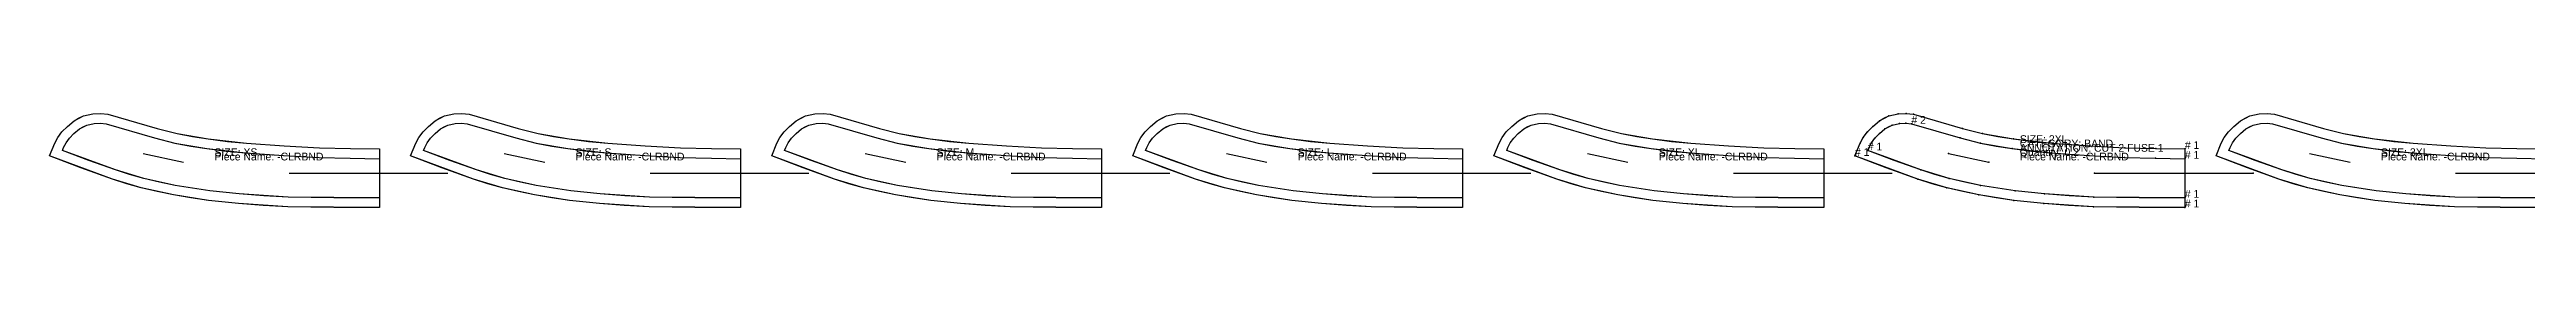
# Model space of a CAD drawing. Extents: x 0 to 1039, y 0 to 21.
# Drawn here: x 877.1 to 956.5, y 0 to 3 of the extents above; entities that cross this region are included whole.
import ezdxf

# ---------------------------------------------------------------- set-up
doc = ezdxf.new("R2010")
doc.units = 0

# ---------------------------------------------------------------- blocks, each defined once
blk = doc.blocks.new('MYRA-CLRBND_XS')
at = {"layer": '1'}
blk.add_lwpolyline([(10.577, 0), (7.6442, 0.0151), (6.0547, 0.1279), (6.0547, 0.1279), (5.0973, 0.2246), (3.9706, 0.403), (2.9423, 0.6311), (2.0147, 0.9087), (0, 1.6551), (0.1671, 2.0637), (0.2612, 2.244), (0.3979, 2.433), (0.5725, 2.6076), (0.7853, 2.7856), (1.0849, 2.9416), (1.3853, 3.0096), (1.645, 3.0231), (1.8728, 2.9967), (3.4513, 2.5402), (4.0877, 2.3769), (5.0845, 2.2024), (6.3188, 2.0643), (7.5239, 1.9802), (8.6549, 1.9193), (9.6479, 1.8938), (10.577, 1.881), (10.577, 0)], dxfattribs=at)
at = {"layer": '100'}
blk.add_line((3.002, 1.732), (4.2984, 1.4505), dxfattribs=at)
at = {"layer": '14'}
for points in [[(0.4114, 1.8342), (0.4513, 1.9318), (0.5281, 2.079), (0.6369, 2.2293), (0.784, 2.3765), (0.96, 2.5237), (1.1935, 2.6453), (1.4283, 2.6984), (1.6351, 2.7092), (1.8109, 2.6888)], [(1.8109, 2.6888), (3.3689, 2.2382), (4.0217, 2.0707), (5.0401, 1.8924), (6.2905, 1.7525), (7.5046, 1.6678), (8.6425, 1.6065), (9.6417, 1.5809), (10.577, 1.568)], [(10.577, 0.313), (7.6561, 0.328), (6.0815, 0.4398), (6.0815, 0.4398), (5.1375, 0.5351), (4.029, 0.7106), (3.0212, 0.9342), (2.1139, 1.2057), (0.4114, 1.8342)], [(10.577, 1.568)]]:
    blk.add_lwpolyline(points, dxfattribs=at)
at = {"layer": '5'}
blk.add_line((7.6827, 1.0985), (12.7655, 1.0985), dxfattribs=at)
at = {"layer": '6'}
blk.add_line((10.577, 1.881), (10.577, 0), dxfattribs=at)
at = {"layer": '7'}
blk.add_line((7.6827, 1.0985), (12.7655, 1.0985), dxfattribs=at)
at = {"layer": '84'}
blk.add_lwpolyline([(10.577, 0), (9.1103, -0.0043), (7.6442, 0.0151), (6.8489, 0.0622), (6.0547, 0.1279), (6.0547, 0.1279), (5.0973, 0.2246), (4.5326, 0.3056), (3.9706, 0.403), (3.4546, 0.5086), (2.9423, 0.6311), (2.4762, 0.7621), (2.0147, 0.9087), (1.0046, 1.2739), (0, 1.6551), (0.1671, 2.0637), (0.2612, 2.244), (0.3979, 2.433), (0.5725, 2.6076), (0.7853, 2.7856), (0.9307, 2.8724), (1.0849, 2.9416), (1.3853, 3.0096), (1.645, 3.0231), (1.8728, 2.9967), (3.4513, 2.5402), (4.0877, 2.3769), (4.5846, 2.2811), (5.0845, 2.2024), (5.7008, 2.1255), (6.3188, 2.0643), (7.5239, 1.9802), (8.6549, 1.9193), (9.6479, 1.8938), (10.577, 1.881), (10.577, 0)], dxfattribs=at)
at = {"layer": '87'}
for points in [[(0.4114, 1.8342), (0.4513, 1.9318), (0.5281, 2.079), (0.6369, 2.2293), (0.784, 2.3765), (0.96, 2.5237), (1.0733, 2.5913), (1.1935, 2.6453), (1.4283, 2.6984), (1.6351, 2.7092), (1.8109, 2.6888)], [(1.8109, 2.6888), (3.3689, 2.2382), (4.0217, 2.0707), (4.5293, 1.9728), (5.0401, 1.8924), (5.6644, 1.8145), (6.2905, 1.7525), (7.5046, 1.6678), (8.6425, 1.6065), (9.6417, 1.5809), (10.577, 1.568)], [(10.577, 0.313), (9.1163, 0.3087), (7.6561, 0.328), (6.8682, 0.3747), (6.0815, 0.4398), (6.0815, 0.4398), (5.1375, 0.5351), (4.582, 0.6149), (4.029, 0.7106), (3.5232, 0.8142), (3.0212, 0.9342), (2.5653, 1.0624), (2.1139, 1.2057), (1.2603, 1.5134), (0.4114, 1.8342)], [(10.577, 1.568)]]:
    blk.add_lwpolyline(points, dxfattribs=at)
at = {"layer": '1'}
for s, p in [('SIZE: XS', (5.2885, 1.6515)), ('Piece Name: -CLRBND', (5.2885, 1.5115))]:
    blk.add_text(s, height=0.25, dxfattribs=at).set_placement(p)
blk = doc.blocks.new('MYRA-CLRBND_S')
at = {"layer": '1'}
blk.add_lwpolyline([(10.577, 0), (7.6442, 0.0151), (6.0547, 0.1279), (6.0547, 0.1279), (5.0973, 0.2246), (3.9706, 0.403), (2.9423, 0.6311), (2.0147, 0.9087), (0, 1.6551), (0.1671, 2.0637), (0.2612, 2.244), (0.3979, 2.433), (0.5725, 2.6076), (0.7853, 2.7856), (1.0849, 2.9416), (1.3853, 3.0096), (1.645, 3.0231), (1.8728, 2.9967), (3.4513, 2.5402), (4.0877, 2.3769), (5.0845, 2.2024), (6.3188, 2.0643), (7.5239, 1.9802), (8.6549, 1.9193), (9.6479, 1.8938), (10.577, 1.881), (10.577, 0)], dxfattribs=at)
at = {"layer": '100'}
blk.add_line((3.002, 1.732), (4.2984, 1.4505), dxfattribs=at)
at = {"layer": '14'}
for points in [[(0.4114, 1.8342), (0.4513, 1.9318), (0.5281, 2.079), (0.6369, 2.2293), (0.784, 2.3765), (0.96, 2.5237), (1.1935, 2.6453), (1.4283, 2.6984), (1.6351, 2.7092), (1.8109, 2.6888)], [(1.8109, 2.6888), (3.3689, 2.2382), (4.0217, 2.0707), (5.0401, 1.8924), (6.2905, 1.7525), (7.5046, 1.6678), (8.6425, 1.6065), (9.6417, 1.5809), (10.577, 1.568)], [(10.577, 0.313), (7.6561, 0.328), (6.0815, 0.4398), (6.0815, 0.4398), (5.1375, 0.5351), (4.029, 0.7106), (3.0212, 0.9342), (2.1139, 1.2057), (0.4114, 1.8342)], [(10.577, 1.568)]]:
    blk.add_lwpolyline(points, dxfattribs=at)
at = {"layer": '5'}
blk.add_line((7.6827, 1.0985), (12.7655, 1.0985), dxfattribs=at)
at = {"layer": '6'}
blk.add_line((10.577, 1.881), (10.577, 0), dxfattribs=at)
at = {"layer": '7'}
blk.add_line((7.6827, 1.0985), (12.7655, 1.0985), dxfattribs=at)
at = {"layer": '84'}
blk.add_lwpolyline([(10.577, 0), (9.1103, -0.0043), (7.6442, 0.0151), (6.8489, 0.0622), (6.0547, 0.1279), (6.0547, 0.1279), (5.0973, 0.2246), (4.5326, 0.3056), (3.9706, 0.403), (3.4546, 0.5086), (2.9423, 0.6311), (2.4762, 0.7621), (2.0147, 0.9087), (1.0046, 1.2739), (0, 1.6551), (0.1671, 2.0637), (0.2612, 2.244), (0.3979, 2.433), (0.5725, 2.6076), (0.7853, 2.7856), (0.9307, 2.8724), (1.0849, 2.9416), (1.3853, 3.0096), (1.645, 3.0231), (1.8728, 2.9967), (3.4513, 2.5402), (4.0877, 2.3769), (4.5846, 2.2811), (5.0845, 2.2024), (5.7008, 2.1255), (6.3188, 2.0643), (7.5239, 1.9802), (8.6549, 1.9193), (9.6479, 1.8938), (10.577, 1.881), (10.577, 0)], dxfattribs=at)
at = {"layer": '87'}
for points in [[(0.4114, 1.8342), (0.4513, 1.9318), (0.5281, 2.079), (0.6369, 2.2293), (0.784, 2.3765), (0.96, 2.5237), (1.0733, 2.5913), (1.1935, 2.6453), (1.4283, 2.6984), (1.6351, 2.7092), (1.8109, 2.6888)], [(1.8109, 2.6888), (3.3689, 2.2382), (4.0217, 2.0707), (4.5293, 1.9728), (5.0401, 1.8924), (5.6644, 1.8145), (6.2905, 1.7525), (7.5046, 1.6678), (8.6425, 1.6065), (9.6417, 1.5809), (10.577, 1.568)], [(10.577, 0.313), (9.1163, 0.3087), (7.6561, 0.328), (6.8682, 0.3747), (6.0815, 0.4398), (6.0815, 0.4398), (5.1375, 0.5351), (4.582, 0.6149), (4.029, 0.7106), (3.5232, 0.8142), (3.0212, 0.9342), (2.5653, 1.0624), (2.1139, 1.2057), (1.2603, 1.5134), (0.4114, 1.8342)], [(10.577, 1.568)]]:
    blk.add_lwpolyline(points, dxfattribs=at)
at = {"layer": '1'}
for s, p in [('SIZE: S', (5.2885, 1.6515)), ('Piece Name: -CLRBND', (5.2885, 1.5115))]:
    blk.add_text(s, height=0.25, dxfattribs=at).set_placement(p)
blk = doc.blocks.new('MYRA-CLRBND_M')
at = {"layer": '1'}
blk.add_lwpolyline([(10.577, 0), (7.6442, 0.0151), (6.0547, 0.1279), (6.0547, 0.1279), (5.0973, 0.2246), (3.9706, 0.403), (2.9423, 0.6311), (2.0147, 0.9087), (0, 1.6551), (0.1671, 2.0637), (0.2612, 2.244), (0.3979, 2.433), (0.5725, 2.6076), (0.7853, 2.7856), (1.0849, 2.9416), (1.3853, 3.0096), (1.645, 3.0231), (1.8728, 2.9967), (3.4513, 2.5402), (4.0877, 2.3769), (5.0845, 2.2024), (6.3188, 2.0643), (7.5239, 1.9802), (8.6549, 1.9193), (9.6479, 1.8938), (10.577, 1.881), (10.577, 0)], dxfattribs=at)
at = {"layer": '100'}
blk.add_line((3.002, 1.732), (4.2984, 1.4505), dxfattribs=at)
at = {"layer": '14'}
for points in [[(0.4114, 1.8342), (0.4513, 1.9318), (0.5281, 2.079), (0.6369, 2.2293), (0.784, 2.3765), (0.96, 2.5237), (1.1935, 2.6453), (1.4283, 2.6984), (1.6351, 2.7092), (1.8109, 2.6888)], [(1.8109, 2.6888), (3.3689, 2.2382), (4.0217, 2.0707), (5.0401, 1.8924), (6.2905, 1.7525), (7.5046, 1.6678), (8.6425, 1.6065), (9.6417, 1.5809), (10.577, 1.568)], [(10.577, 0.313), (7.6561, 0.328), (6.0815, 0.4398), (6.0815, 0.4398), (5.1375, 0.5351), (4.029, 0.7106), (3.0212, 0.9342), (2.1139, 1.2057), (0.4114, 1.8342)], [(10.577, 1.568)]]:
    blk.add_lwpolyline(points, dxfattribs=at)
at = {"layer": '5'}
blk.add_line((7.6827, 1.0985), (12.7655, 1.0985), dxfattribs=at)
at = {"layer": '6'}
blk.add_line((10.577, 1.881), (10.577, 0), dxfattribs=at)
at = {"layer": '7'}
blk.add_line((7.6827, 1.0985), (12.7655, 1.0985), dxfattribs=at)
at = {"layer": '84'}
blk.add_lwpolyline([(10.577, 0), (9.1103, -0.0043), (7.6442, 0.0151), (6.8489, 0.0622), (6.0547, 0.1279), (6.0547, 0.1279), (5.0973, 0.2246), (4.5326, 0.3056), (3.9706, 0.403), (3.4546, 0.5086), (2.9423, 0.6311), (2.4762, 0.7621), (2.0147, 0.9087), (1.0046, 1.2739), (0, 1.6551), (0.1671, 2.0637), (0.2612, 2.244), (0.3979, 2.433), (0.5725, 2.6076), (0.7853, 2.7856), (0.9307, 2.8724), (1.0849, 2.9416), (1.3853, 3.0096), (1.645, 3.0231), (1.8728, 2.9967), (3.4513, 2.5402), (4.0877, 2.3769), (4.5846, 2.2811), (5.0845, 2.2024), (5.7008, 2.1255), (6.3188, 2.0643), (7.5239, 1.9802), (8.6549, 1.9193), (9.6479, 1.8938), (10.577, 1.881), (10.577, 0)], dxfattribs=at)
at = {"layer": '87'}
for points in [[(0.4114, 1.8342), (0.4513, 1.9318), (0.5281, 2.079), (0.6369, 2.2293), (0.784, 2.3765), (0.96, 2.5237), (1.0733, 2.5913), (1.1935, 2.6453), (1.4283, 2.6984), (1.6351, 2.7092), (1.8109, 2.6888)], [(1.8109, 2.6888), (3.3689, 2.2382), (4.0217, 2.0707), (4.5293, 1.9728), (5.0401, 1.8924), (5.6644, 1.8145), (6.2905, 1.7525), (7.5046, 1.6678), (8.6425, 1.6065), (9.6417, 1.5809), (10.577, 1.568)], [(10.577, 0.313), (9.1163, 0.3087), (7.6561, 0.328), (6.8682, 0.3747), (6.0815, 0.4398), (6.0815, 0.4398), (5.1375, 0.5351), (4.582, 0.6149), (4.029, 0.7106), (3.5232, 0.8142), (3.0212, 0.9342), (2.5653, 1.0624), (2.1139, 1.2057), (1.2603, 1.5134), (0.4114, 1.8342)], [(10.577, 1.568)]]:
    blk.add_lwpolyline(points, dxfattribs=at)
at = {"layer": '1'}
for s, p in [('SIZE: M', (5.2885, 1.6515)), ('Piece Name: -CLRBND', (5.2885, 1.5115))]:
    blk.add_text(s, height=0.25, dxfattribs=at).set_placement(p)
blk = doc.blocks.new('MYRA-CLRBND_L')
at = {"layer": '1'}
blk.add_lwpolyline([(10.577, 0), (7.6442, 0.0151), (6.0547, 0.1279), (6.0547, 0.1279), (5.0973, 0.2246), (3.9706, 0.403), (2.9423, 0.6311), (2.0147, 0.9087), (0, 1.6551), (0.1671, 2.0637), (0.2612, 2.244), (0.3979, 2.433), (0.5725, 2.6076), (0.7853, 2.7856), (1.0849, 2.9416), (1.3853, 3.0096), (1.645, 3.0231), (1.8728, 2.9967), (3.4513, 2.5402), (4.0877, 2.3769), (5.0845, 2.2024), (6.3188, 2.0643), (7.5239, 1.9802), (8.6549, 1.9193), (9.6479, 1.8938), (10.577, 1.881), (10.577, 0)], dxfattribs=at)
at = {"layer": '100'}
blk.add_line((3.002, 1.732), (4.2984, 1.4505), dxfattribs=at)
at = {"layer": '14'}
for points in [[(0.4114, 1.8342), (0.4513, 1.9318), (0.5281, 2.079), (0.6369, 2.2293), (0.784, 2.3765), (0.96, 2.5237), (1.1935, 2.6453), (1.4283, 2.6984), (1.6351, 2.7092), (1.8109, 2.6888)], [(1.8109, 2.6888), (3.3689, 2.2382), (4.0217, 2.0707), (5.0401, 1.8924), (6.2905, 1.7525), (7.5046, 1.6678), (8.6425, 1.6065), (9.6417, 1.5809), (10.577, 1.568)], [(10.577, 0.313), (7.6561, 0.328), (6.0815, 0.4398), (6.0815, 0.4398), (5.1375, 0.5351), (4.029, 0.7106), (3.0212, 0.9342), (2.1139, 1.2057), (0.4114, 1.8342)], [(10.577, 1.568)]]:
    blk.add_lwpolyline(points, dxfattribs=at)
at = {"layer": '5'}
blk.add_line((7.6827, 1.0985), (12.7655, 1.0985), dxfattribs=at)
at = {"layer": '6'}
blk.add_line((10.577, 1.881), (10.577, 0), dxfattribs=at)
at = {"layer": '7'}
blk.add_line((7.6827, 1.0985), (12.7655, 1.0985), dxfattribs=at)
at = {"layer": '84'}
blk.add_lwpolyline([(10.577, 0), (9.1103, -0.0043), (7.6442, 0.0151), (6.8489, 0.0622), (6.0547, 0.1279), (6.0547, 0.1279), (5.0973, 0.2246), (4.5326, 0.3056), (3.9706, 0.403), (3.4546, 0.5086), (2.9423, 0.6311), (2.4762, 0.7621), (2.0147, 0.9087), (1.0046, 1.2739), (0, 1.6551), (0.1671, 2.0637), (0.2612, 2.244), (0.3979, 2.433), (0.5725, 2.6076), (0.7853, 2.7856), (0.9307, 2.8724), (1.0849, 2.9416), (1.3853, 3.0096), (1.645, 3.0231), (1.8728, 2.9967), (3.4513, 2.5402), (4.0877, 2.3769), (4.5846, 2.2811), (5.0845, 2.2024), (5.7008, 2.1255), (6.3188, 2.0643), (7.5239, 1.9802), (8.6549, 1.9193), (9.6479, 1.8938), (10.577, 1.881), (10.577, 0)], dxfattribs=at)
at = {"layer": '87'}
for points in [[(0.4114, 1.8342), (0.4513, 1.9318), (0.5281, 2.079), (0.6369, 2.2293), (0.784, 2.3765), (0.96, 2.5237), (1.0733, 2.5913), (1.1935, 2.6453), (1.4283, 2.6984), (1.6351, 2.7092), (1.8109, 2.6888)], [(1.8109, 2.6888), (3.3689, 2.2382), (4.0217, 2.0707), (4.5293, 1.9728), (5.0401, 1.8924), (5.6644, 1.8145), (6.2905, 1.7525), (7.5046, 1.6678), (8.6425, 1.6065), (9.6417, 1.5809), (10.577, 1.568)], [(10.577, 0.313), (9.1163, 0.3087), (7.6561, 0.328), (6.8682, 0.3747), (6.0815, 0.4398), (6.0815, 0.4398), (5.1375, 0.5351), (4.582, 0.6149), (4.029, 0.7106), (3.5232, 0.8142), (3.0212, 0.9342), (2.5653, 1.0624), (2.1139, 1.2057), (1.2603, 1.5134), (0.4114, 1.8342)], [(10.577, 1.568)]]:
    blk.add_lwpolyline(points, dxfattribs=at)
at = {"layer": '1'}
for s, p in [('SIZE: L', (5.2885, 1.6515)), ('Piece Name: -CLRBND', (5.2885, 1.5115))]:
    blk.add_text(s, height=0.25, dxfattribs=at).set_placement(p)
blk = doc.blocks.new('MYRA-CLRBND_XL')
at = {"layer": '1'}
blk.add_lwpolyline([(10.577, 0), (7.6442, 0.0151), (6.0547, 0.1279), (6.0547, 0.1279), (5.0973, 0.2246), (3.9706, 0.403), (2.9423, 0.6311), (2.0147, 0.9087), (0, 1.6551), (0.1671, 2.0637), (0.2612, 2.244), (0.3979, 2.433), (0.5725, 2.6076), (0.7853, 2.7856), (1.0849, 2.9416), (1.3853, 3.0096), (1.645, 3.0231), (1.8728, 2.9967), (3.4513, 2.5402), (4.0877, 2.3769), (5.0845, 2.2024), (6.3188, 2.0643), (7.5239, 1.9802), (8.6549, 1.9193), (9.6479, 1.8938), (10.577, 1.881), (10.577, 0)], dxfattribs=at)
at = {"layer": '100'}
blk.add_line((3.002, 1.732), (4.2984, 1.4505), dxfattribs=at)
at = {"layer": '14'}
for points in [[(0.4114, 1.8342), (0.4513, 1.9318), (0.5281, 2.079), (0.6369, 2.2293), (0.784, 2.3765), (0.96, 2.5237), (1.1935, 2.6453), (1.4283, 2.6984), (1.6351, 2.7092), (1.8109, 2.6888)], [(1.8109, 2.6888), (3.3689, 2.2382), (4.0217, 2.0707), (5.0401, 1.8924), (6.2905, 1.7525), (7.5046, 1.6678), (8.6425, 1.6065), (9.6417, 1.5809), (10.577, 1.568)], [(10.577, 0.313), (7.6561, 0.328), (6.0815, 0.4398), (6.0815, 0.4398), (5.1375, 0.5351), (4.029, 0.7106), (3.0212, 0.9342), (2.1139, 1.2057), (0.4114, 1.8342)], [(10.577, 1.568)]]:
    blk.add_lwpolyline(points, dxfattribs=at)
at = {"layer": '5'}
blk.add_line((7.6827, 1.0985), (12.7655, 1.0985), dxfattribs=at)
at = {"layer": '6'}
blk.add_line((10.577, 1.881), (10.577, 0), dxfattribs=at)
at = {"layer": '7'}
blk.add_line((7.6827, 1.0985), (12.7655, 1.0985), dxfattribs=at)
at = {"layer": '84'}
blk.add_lwpolyline([(10.577, 0), (9.1103, -0.0043), (7.6442, 0.0151), (6.8489, 0.0622), (6.0547, 0.1279), (6.0547, 0.1279), (5.0973, 0.2246), (4.5326, 0.3056), (3.9706, 0.403), (3.4546, 0.5086), (2.9423, 0.6311), (2.4762, 0.7621), (2.0147, 0.9087), (1.0046, 1.2739), (0, 1.6551), (0.1671, 2.0637), (0.2612, 2.244), (0.3979, 2.433), (0.5725, 2.6076), (0.7853, 2.7856), (0.9307, 2.8724), (1.0849, 2.9416), (1.3853, 3.0096), (1.645, 3.0231), (1.8728, 2.9967), (3.4513, 2.5402), (4.0877, 2.3769), (4.5846, 2.2811), (5.0845, 2.2024), (5.7008, 2.1255), (6.3188, 2.0643), (7.5239, 1.9802), (8.6549, 1.9193), (9.6479, 1.8938), (10.577, 1.881), (10.577, 0)], dxfattribs=at)
at = {"layer": '87'}
for points in [[(0.4114, 1.8342), (0.4513, 1.9318), (0.5281, 2.079), (0.6369, 2.2293), (0.784, 2.3765), (0.96, 2.5237), (1.0733, 2.5913), (1.1935, 2.6453), (1.4283, 2.6984), (1.6351, 2.7092), (1.8109, 2.6888)], [(1.8109, 2.6888), (3.3689, 2.2382), (4.0217, 2.0707), (4.5293, 1.9728), (5.0401, 1.8924), (5.6644, 1.8145), (6.2905, 1.7525), (7.5046, 1.6678), (8.6425, 1.6065), (9.6417, 1.5809), (10.577, 1.568)], [(10.577, 0.313), (9.1163, 0.3087), (7.6561, 0.328), (6.8682, 0.3747), (6.0815, 0.4398), (6.0815, 0.4398), (5.1375, 0.5351), (4.582, 0.6149), (4.029, 0.7106), (3.5232, 0.8142), (3.0212, 0.9342), (2.5653, 1.0624), (2.1139, 1.2057), (1.2603, 1.5134), (0.4114, 1.8342)], [(10.577, 1.568)]]:
    blk.add_lwpolyline(points, dxfattribs=at)
at = {"layer": '1'}
for s, p in [('SIZE: XL', (5.2885, 1.6515)), ('Piece Name: -CLRBND', (5.2885, 1.5115))]:
    blk.add_text(s, height=0.25, dxfattribs=at).set_placement(p)
blk = doc.blocks.new('MYRA-CLRBND_2XL')
at = {"layer": '1'}
blk.add_lwpolyline([(10.577, 0), (7.6442, 0.0151), (6.0547, 0.1279), (6.0547, 0.1279), (5.0973, 0.2246), (3.9706, 0.403), (2.9423, 0.6311), (2.0147, 0.9087), (0, 1.6551), (0.1671, 2.0637), (0.2612, 2.244), (0.3979, 2.433), (0.5725, 2.6076), (0.7853, 2.7856), (1.0849, 2.9416), (1.3853, 3.0096), (1.645, 3.0231), (1.8728, 2.9967), (3.4513, 2.5402), (4.0877, 2.3769), (5.0845, 2.2024), (6.3188, 2.0643), (7.5239, 1.9802), (8.6549, 1.9193), (9.6479, 1.8938), (10.577, 1.881), (10.577, 0)], dxfattribs=at)
at = {"layer": '100'}
blk.add_line((3.002, 1.732), (4.2984, 1.4505), dxfattribs=at)
at = {"layer": '14'}
for points in [[(0.4114, 1.8342), (0.4513, 1.9318), (0.5281, 2.079), (0.6369, 2.2293), (0.784, 2.3765), (0.96, 2.5237), (1.1935, 2.6453), (1.4283, 2.6984), (1.6351, 2.7092), (1.8109, 2.6888)], [(1.8109, 2.6888), (3.3689, 2.2382), (4.0217, 2.0707), (5.0401, 1.8924), (6.2905, 1.7525), (7.5046, 1.6678), (8.6425, 1.6065), (9.6417, 1.5809), (10.577, 1.568)], [(10.577, 0.313), (7.6561, 0.328), (6.0815, 0.4398), (6.0815, 0.4398), (5.1375, 0.5351), (4.029, 0.7106), (3.0212, 0.9342), (2.1139, 1.2057), (0.4114, 1.8342)], [(10.577, 1.568)]]:
    blk.add_lwpolyline(points, dxfattribs=at)
at = {"layer": '2'}
for p in [(1.3853, 3.0096), (1.4283, 2.6984), (1.8109, 2.6888), (1.8109, 2.6888), (1.8728, 2.9967), (0, 1.6551), (0.4114, 1.8342), (0.4114, 1.8342), (3.002, 1.732), (10.577, 1.881), (4.2984, 1.4505), (7.6827, 1.0985), (10.577, 1.568), (10.577, 1.568), (12.7655, 1.0985), (6.0547, 0.1279), (6.0547, 0.1279), (6.0815, 0.4398), (6.0815, 0.4398), (10.577, 0.313), (10.577, 0.313), (10.577, 0), (10.577, 0)]:
    blk.add_point(p, dxfattribs=at)
at = {"layer": '3'}
for p in [(0.3979, 2.433), (0.5725, 2.6076), (0.7853, 2.7856), (0.96, 2.5237), (1.0849, 2.9416), (1.1935, 2.6453), (1.6351, 2.7092), (1.645, 3.0231), (3.4513, 2.5402), (0.1671, 2.0637), (0.2612, 2.244), (0.4513, 1.9318), (0.5281, 2.079), (0.6369, 2.2293), (0.784, 2.3765), (3.3689, 2.2382), (4.0217, 2.0707), (4.0877, 2.3769), (5.0401, 1.8924), (5.0845, 2.2024), (6.2905, 1.7525), (6.3188, 2.0643), (7.5046, 1.6678), (7.5239, 1.9802), (8.6425, 1.6065), (8.6549, 1.9193), (9.6479, 1.8938), (2.0147, 0.9087), (2.1139, 1.2057), (3.0212, 0.9342), (9.6417, 1.5809), (2.9423, 0.6311), (3.9706, 0.403), (4.029, 0.7106), (5.0973, 0.2246), (5.1375, 0.5351), (7.6442, 0.0151), (7.6561, 0.328)]:
    blk.add_point(p, dxfattribs=at)
at = {"layer": '5'}
blk.add_line((7.6827, 1.0985), (12.7655, 1.0985), dxfattribs=at)
at = {"layer": '6'}
blk.add_line((10.577, 1.881), (10.577, 0), dxfattribs=at)
at = {"layer": '7'}
blk.add_line((7.6827, 1.0985), (12.7655, 1.0985), dxfattribs=at)
at = {"layer": '80'}
for p in [(1.8109, 2.6888, 0.188), (1.8728, 2.9967, 0.188), (10.577, 1.881, 0.188), (10.577, 1.568, 0.188), (6.0547, 0.1279, 0.188), (6.0815, 0.4398, 0.188), (10.577, 0.313, 0.188), (10.577, 0, 0.188)]:
    blk.add_point(p, dxfattribs=at)
at = {"layer": '84'}
blk.add_lwpolyline([(10.577, 0), (9.1103, -0.0043), (7.6442, 0.0151), (6.8489, 0.0622), (6.0547, 0.1279), (6.0547, 0.1279), (5.0973, 0.2246), (4.5326, 0.3056), (3.9706, 0.403), (3.4546, 0.5086), (2.9423, 0.6311), (2.4762, 0.7621), (2.0147, 0.9087), (1.0046, 1.2739), (0, 1.6551), (0.1671, 2.0637), (0.2612, 2.244), (0.3979, 2.433), (0.5725, 2.6076), (0.7853, 2.7856), (0.9307, 2.8724), (1.0849, 2.9416), (1.3853, 3.0096), (1.645, 3.0231), (1.8728, 2.9967), (3.4513, 2.5402), (4.0877, 2.3769), (4.5846, 2.2811), (5.0845, 2.2024), (5.7008, 2.1255), (6.3188, 2.0643), (7.5239, 1.9802), (8.6549, 1.9193), (9.6479, 1.8938), (10.577, 1.881), (10.577, 0)], dxfattribs=at)
at = {"layer": '87'}
for points in [[(0.4114, 1.8342), (0.4513, 1.9318), (0.5281, 2.079), (0.6369, 2.2293), (0.784, 2.3765), (0.96, 2.5237), (1.0733, 2.5913), (1.1935, 2.6453), (1.4283, 2.6984), (1.6351, 2.7092), (1.8109, 2.6888)], [(1.8109, 2.6888), (3.3689, 2.2382), (4.0217, 2.0707), (4.5293, 1.9728), (5.0401, 1.8924), (5.6644, 1.8145), (6.2905, 1.7525), (7.5046, 1.6678), (8.6425, 1.6065), (9.6417, 1.5809), (10.577, 1.568)], [(10.577, 0.313), (9.1163, 0.3087), (7.6561, 0.328), (6.8682, 0.3747), (6.0815, 0.4398), (6.0815, 0.4398), (5.1375, 0.5351), (4.582, 0.6149), (4.029, 0.7106), (3.5232, 0.8142), (3.0212, 0.9342), (2.5653, 1.0624), (2.1139, 1.2057), (1.2603, 1.5134), (0.4114, 1.8342)], [(10.577, 1.568)]]:
    blk.add_lwpolyline(points, dxfattribs=at)
at = {"layer": '1'}
for s, p in [('# 1', (0, 1.6551)), ('ANNOTATION: CUT 2 FUSE 1', (5.2885, 1.7915)), ('SIZE: 2XL', (5.2885, 2.0715)), ('Quantity: 0,2', (5.2885, 1.6515)), ('CATEGORY: BAND', (5.2885, 1.9315)), ('Piece Name: -CLRBND', (5.2885, 1.5115)), ('# 1', (10.577, 0))]:
    blk.add_text(s, height=0.25, dxfattribs=at).set_placement(p)
at = {"layer": '14'}
for s, p in [('# 2', (1.8109, 2.6888)), ('# 1', (0.4114, 1.8342)), ('# 1', (0.4114, 1.8342)), ('# 1', (10.577, 1.568)), ('# 1', (10.577, 0.313))]:
    blk.add_text(s, height=0.25, dxfattribs=at).set_placement(p)
at = {"layer": '80'}
for p in [(10.577, 1.881), (10.577, 1.568), (10.577, 0.313), (10.577, 0)]:
    blk.add_text('# 1', height=0.25, dxfattribs=at).set_placement(p)
blk = doc.blocks.new('MYRA-CLRBND_3XL')
at = {"layer": '1'}
blk.add_lwpolyline([(10.577, 0), (7.6442, 0.0151), (6.0547, 0.1279), (6.0547, 0.1279), (5.0973, 0.2246), (3.9706, 0.403), (2.9423, 0.6311), (2.0147, 0.9087), (0, 1.6551), (0.1671, 2.0637), (0.2612, 2.244), (0.3979, 2.433), (0.5725, 2.6076), (0.7853, 2.7856), (1.0849, 2.9416), (1.3853, 3.0096), (1.645, 3.0231), (1.8728, 2.9967), (3.4513, 2.5402), (4.0877, 2.3769), (5.0845, 2.2024), (6.3188, 2.0643), (7.5239, 1.9802), (8.6549, 1.9193), (9.6479, 1.8938), (10.577, 1.881), (10.577, 0)], dxfattribs=at)
at = {"layer": '100'}
blk.add_line((3.002, 1.732), (4.2984, 1.4505), dxfattribs=at)
at = {"layer": '14'}
for points in [[(0.4114, 1.8342), (0.4513, 1.9318), (0.5281, 2.079), (0.6369, 2.2293), (0.784, 2.3765), (0.96, 2.5237), (1.1935, 2.6453), (1.4283, 2.6984), (1.6351, 2.7092), (1.8109, 2.6888)], [(1.8109, 2.6888), (3.3689, 2.2382), (4.0217, 2.0707), (5.0401, 1.8924), (6.2905, 1.7525), (7.5046, 1.6678), (8.6425, 1.6065), (9.6417, 1.5809), (10.577, 1.568)], [(10.577, 0.313), (7.6561, 0.328), (6.0815, 0.4398), (6.0815, 0.4398), (5.1375, 0.5351), (4.029, 0.7106), (3.0212, 0.9342), (2.1139, 1.2057), (0.4114, 1.8342)], [(10.577, 1.568)]]:
    blk.add_lwpolyline(points, dxfattribs=at)
at = {"layer": '5'}
blk.add_line((7.6827, 1.0985), (12.7655, 1.0985), dxfattribs=at)
at = {"layer": '6'}
blk.add_line((10.577, 1.881), (10.577, 0), dxfattribs=at)
at = {"layer": '7'}
blk.add_line((7.6827, 1.0985), (12.7655, 1.0985), dxfattribs=at)
at = {"layer": '84'}
blk.add_lwpolyline([(10.577, 0), (9.1103, -0.0043), (7.6442, 0.0151), (6.8489, 0.0622), (6.0547, 0.1279), (6.0547, 0.1279), (5.0973, 0.2246), (4.5326, 0.3056), (3.9706, 0.403), (3.4546, 0.5086), (2.9423, 0.6311), (2.4762, 0.7621), (2.0147, 0.9087), (1.0046, 1.2739), (0, 1.6551), (0.1671, 2.0637), (0.2612, 2.244), (0.3979, 2.433), (0.5725, 2.6076), (0.7853, 2.7856), (0.9307, 2.8724), (1.0849, 2.9416), (1.3853, 3.0096), (1.645, 3.0231), (1.8728, 2.9967), (3.4513, 2.5402), (4.0877, 2.3769), (4.5846, 2.2811), (5.0845, 2.2024), (5.7008, 2.1255), (6.3188, 2.0643), (7.5239, 1.9802), (8.6549, 1.9193), (9.6479, 1.8938), (10.577, 1.881), (10.577, 0)], dxfattribs=at)
at = {"layer": '87'}
for points in [[(0.4114, 1.8342), (0.4513, 1.9318), (0.5281, 2.079), (0.6369, 2.2293), (0.784, 2.3765), (0.96, 2.5237), (1.0733, 2.5913), (1.1935, 2.6453), (1.4283, 2.6984), (1.6351, 2.7092), (1.8109, 2.6888)], [(1.8109, 2.6888), (3.3689, 2.2382), (4.0217, 2.0707), (4.5293, 1.9728), (5.0401, 1.8924), (5.6644, 1.8145), (6.2905, 1.7525), (7.5046, 1.6678), (8.6425, 1.6065), (9.6417, 1.5809), (10.577, 1.568)], [(10.577, 0.313), (9.1163, 0.3087), (7.6561, 0.328), (6.8682, 0.3747), (6.0815, 0.4398), (6.0815, 0.4398), (5.1375, 0.5351), (4.582, 0.6149), (4.029, 0.7106), (3.5232, 0.8142), (3.0212, 0.9342), (2.5653, 1.0624), (2.1139, 1.2057), (1.2603, 1.5134), (0.4114, 1.8342)], [(10.577, 1.568)]]:
    blk.add_lwpolyline(points, dxfattribs=at)
at = {"layer": '1'}
for s, p in [('SIZE: 3XL', (5.2885, 1.6515)), ('Piece Name: -CLRBND', (5.2885, 1.5115))]:
    blk.add_text(s, height=0.25, dxfattribs=at).set_placement(p)

msp = doc.modelspace()

# ---------------------------------------------------------------- block references
at = {"layer": '1'}
for name, p in [('MYRA-CLRBND_XS', (877.1216, 0)), ('MYRA-CLRBND_S', (888.6986, 0)), ('MYRA-CLRBND_M', (900.2756, 0)), ('MYRA-CLRBND_L', (911.8526, 0)), ('MYRA-CLRBND_XL', (923.4296, 0)), ('MYRA-CLRBND_2XL', (935.0066, 0)), ('MYRA-CLRBND_3XL', (946.5836, 0))]:
    msp.add_blockref(name, p, dxfattribs=at)

doc.saveas('drawing.dxf')
